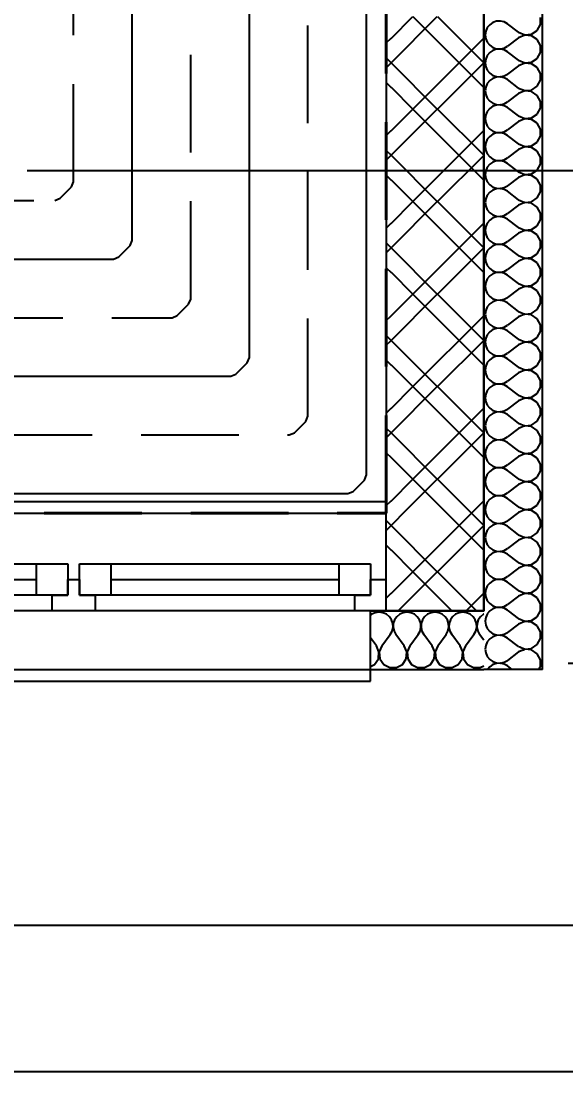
# Model space of a CAD drawing. Header units: millimetres. Extents: x 1046 to 74297, y -4150 to 54562.
# Drawn here: x 25855 to 27250, y 1145 to 3834 of the extents above; entities that cross this region are included whole.
import ezdxf

# ---------------------------------------------------------------- set-up
doc = ezdxf.new("R2010")
doc.units = ezdxf.units.MM
doc.linetypes.add('DASH', pattern=[75, 50, -25])
doc.layers.get('Defpoints').update_dxf_attribs({"color": 242})
for name, color, linetype in [('Konstrukce – Dělicí čáry vrstev', 252, 'Continuous'), ('Konštrukcie - vodorovné nosné', 252, 'Continuous'), ('Konštrukcie - zvislé nosné', 252, 'Continuous'), ('koty1', 7, 'Continuous'), ('OKRAJOV__DILAT_CIA_PDL', 2, 'Continuous'), ('Otvory – Okna', 252, 'Continuous'), ('PODLAHOVKA', 7, 'Continuous'), ('TABU_KY', 7, 'Continuous'), ('vyk-KOTY', 4, 'Continuous'), ('Výplně – Řezové', 252, 'Continuous')]:
    doc.layers.add(name, color=color, linetype=linetype)
doc.layers.add('NETLAC', color=6, linetype='Continuous', plot=False)
doc.styles.add('ARIAL', font='arial.ttf')
doc.styles.add('ISOCPEUR_4', font='isocpeur.ttf', dxfattribs={"height": 100})
doc.dimstyles.new('CS_Priebežná_-_2_0_mm__stavbárska_čiarka_čERVENA', dxfattribs={"dimscale": 304.8, "dimtxt": 99.598118, "dimasz": 0.328084, "dimexe": 0.328084, "dimexo": 0.0625, "dimgap": 0, "dimtad": 1, "dimdec": 0, "dimrnd": 5, "dimzin": 0, "dimdsep": 46, "dimtxsty": 'ISOCPEUR_4', "dimblk1": 'OBLIQUE', "dimblk2": 'OBLIQUE', "dimsah": 1, "dimcen": 0.09, "dimazin": 0, "dimtfac": 1, "dimtdec": 4, "dimtix": 1, "dimtmove": 0, "dimatfit": 3, "dimfxl": 0.328084, "dimfxlon": 1, "dimtvp": 1, "dimtolj": 1, "dimtzin": 0, "dimarcsym": 2})

# ---------------------------------------------------------------- blocks, each defined once
blk = doc.blocks.new('Deska_26_1', base_point=(43748, 187047))
at = {"layer": 'Konštrukcie - vodorovné nosné', "flags": 128}
blk.add_lwpolyline([(43748, 187047), (43748, 566047), (561248, 566047), (561248, 1028547), (831248, 1028547), (831248, 137047), (623748, 137047), (623748, 187047), (507824, 187047)], close=True, dxfattribs=at)
blk = doc.blocks.new('*X176')
at = {"layer": 'Výplně – Řezové'}
for p, q in [((831495, 136202), (831427, 135714)), ((831678, 136617), (831495, 136202)), ((831427, 135714), (831495, 135226)), ((831495, 135226), (831693, 134775)), ((831693, 134775), (832008, 134396)), ((832008, 133461), (831693, 133082)), ((832008, 134396), (832414, 134117)), ((832414, 133740), (832008, 133461)), ((832414, 134117), (832881, 133960)), ((832881, 133897), (832414, 133740)), ((832881, 133960), (833373, 133936)), ((833373, 133921), (832881, 133897)), ((833373, 133936), (833853, 134047)), ((833853, 133810), (833373, 133921)), ((833853, 134047), (834107, 134188)), ((834284, 133571), (833853, 133810)), ((835712, 132500), (834284, 133571)), ((831495, 132631), (831427, 132143)), ((831427, 132143), (831495, 131655)), ((831693, 133082), (831495, 132631)), ((835712, 131786), (834284, 130714)), ((835712, 132500), (835855, 132440)), ((836274, 132021), (835712, 131786)), ((831495, 131655), (831693, 131204)), ((831693, 131204), (832008, 130825)), ((832008, 130825), (832414, 130546)), ((832414, 130546), (832881, 130388)), ((833373, 130364), (833853, 130476)), ((833853, 130476), (834284, 130714)), ((832008, 129890), (831724, 129547)), ((832414, 130169), (832008, 129890)), ((832881, 130326), (832414, 130169)), ((832881, 130388), (833373, 130364)), ((833373, 130350), (832881, 130326)), ((833853, 130238), (833373, 130350)), ((834284, 130000), (833853, 130238)), ((834888, 129547), (834284, 130000)), ((838315, 129547), (838466, 129829))]:
    blk.add_line(p, q, dxfattribs=at)
blk = doc.blocks.new('*X177')
at = {"layer": 'Výplně – Řezové'}
for p, q in [((818748, 148596), (819375, 147969)), ((818748, 147342), (819375, 147969)), ((819375, 147969), (819851, 148444)), ((819375, 147969), (825294, 142050)), ((818748, 145433), (819375, 144806)), ((819375, 144844), (822169, 142050)), ((822169, 142050), (824207, 144088)), ((819375, 139256), (822169, 142050)), ((820291, 137047), (825294, 142050)), ((822169, 142050), (827172, 137047)), ((825331, 142050), (825788, 142507)), ((825331, 142050), (830334, 137047)), ((818748, 138667), (819375, 139294)), ((829003, 137047), (830126, 138169))]:
    blk.add_line(p, q, dxfattribs=at)
blk = doc.blocks.new('*X178')
at = {"layer": 'Výplně – Řezové'}
for p, q in [((831693, 136653), (831678, 136617)), ((832008, 137032), (831693, 136653)), ((832029, 137047), (832008, 137032)), ((835712, 136071), (834412, 137047)), ((835712, 136071), (836514, 135735)), ((836514, 135735), (837380, 135817)), ((837380, 135817), (838105, 136298)), ((838105, 136298), (838506, 137047)), ((835712, 135357), (834284, 134286)), ((836514, 135694), (835712, 135357)), ((837380, 135612), (836514, 135694)), ((838105, 135130), (837380, 135612)), ((838516, 134363), (838105, 135130)), ((834107, 134188), (834284, 134286)), ((838105, 132727), (838516, 133494)), ((838516, 133494), (838516, 134363)), ((835855, 132440), (836514, 132163)), ((836514, 132122), (836274, 132021)), ((836514, 132163), (837380, 132245)), ((837380, 132040), (836514, 132122)), ((837380, 132245), (838105, 132727)), ((838105, 131559), (837380, 132040)), ((838516, 130792), (838105, 131559)), ((838516, 129922), (838516, 130792)), ((838466, 129829), (838516, 129922))]:
    blk.add_line(p, q, dxfattribs=at)
blk = doc.blocks.new('*X179')
at = {"layer": 'Výplně – Řezové'}
for p, q in [((832881, 212469), (832414, 212311)), ((833373, 212493), (832881, 212469)), ((833853, 212381), (833373, 212493)), ((838516, 212065), (838516, 212935)), ((831495, 211202), (831427, 210714)), ((831693, 211653), (831495, 211202)), ((832008, 212032), (831693, 211653)), ((832414, 212311), (832008, 212032)), ((834284, 212143), (833853, 212381)), ((835712, 211071), (834284, 212143)), ((837380, 210817), (838105, 211298)), ((838105, 211298), (838516, 212065)), ((831427, 210714), (831495, 210226)), ((831495, 210226), (831693, 209775)), ((831693, 209775), (832008, 209396)), ((835712, 210357), (834284, 209286)), ((835712, 211071), (836514, 210735)), ((836514, 210694), (835712, 210357)), ((836514, 210735), (837380, 210817)), ((837380, 210612), (836514, 210694)), ((838105, 210130), (837380, 210612)), ((838516, 209363), (838105, 210130)), ((832008, 208461), (831693, 208082)), ((832008, 209396), (832414, 209117)), ((832414, 208740), (832008, 208461)), ((832414, 209117), (832881, 208960)), ((832881, 208897), (832414, 208740)), ((832881, 208960), (833373, 208936)), ((833373, 208921), (832881, 208897)), ((833373, 208936), (833853, 209047)), ((833853, 208810), (833373, 208921)), ((833853, 209047), (834284, 209286)), ((834284, 208571), (833853, 208810)), ((835712, 207500), (834284, 208571)), ((838105, 207727), (838516, 208494)), ((838516, 208494), (838516, 209363)), ((831495, 207631), (831427, 207143)), ((831427, 207143), (831495, 206655)), ((831693, 208082), (831495, 207631)), ((835712, 207500), (836514, 207163)), ((836514, 207122), (835712, 206786)), ((836514, 207163), (837380, 207245)), ((837380, 207040), (836514, 207122)), ((837380, 207245), (838105, 207727)), ((831495, 206655), (831693, 206204)), ((831693, 206204), (832008, 205825)), ((832008, 205825), (832414, 205546)), ((833853, 205476), (834284, 205714)), ((835712, 206786), (834284, 205714)), ((838105, 206559), (837380, 207040)), ((838516, 205792), (838105, 206559)), ((838516, 204922), (838516, 205792)), ((831693, 204510), (831495, 204059)), ((832008, 204890), (831693, 204510)), ((832414, 205169), (832008, 204890)), ((832414, 205546), (832881, 205388)), ((832881, 205326), (832414, 205169)), ((832881, 205388), (833373, 205364)), ((833373, 205350), (832881, 205326)), ((833373, 205364), (833853, 205476)), ((833853, 205238), (833373, 205350)), ((834284, 205000), (833853, 205238)), ((835712, 203929), (834284, 205000)), ((838105, 204156), (838516, 204922)), ((831495, 204059), (831427, 203571)), ((831427, 203571), (831495, 203083)), ((831495, 203083), (831693, 202633)), ((835712, 203214), (834284, 202143)), ((835712, 203929), (836514, 203592)), ((836514, 203551), (835712, 203214)), ((836514, 203592), (837380, 203674)), ((837380, 203469), (836514, 203551)), ((837380, 203674), (838105, 204156)), ((838105, 202987), (837380, 203469)), ((831693, 202633), (832008, 202253)), ((832008, 202253), (832414, 201974)), ((832414, 201974), (832881, 201817)), ((832881, 201755), (832414, 201597)), ((832881, 201817), (833373, 201793)), ((833373, 201778), (832881, 201755)), ((833373, 201793), (833853, 201904)), ((833853, 201667), (833373, 201778)), ((833853, 201904), (834284, 202143)), ((838516, 202221), (838105, 202987)), ((838516, 201351), (838516, 202221)), ((831495, 200488), (831427, 200000)), ((831693, 200939), (831495, 200488)), ((832008, 201318), (831693, 200939)), ((832414, 201597), (832008, 201318)), ((834284, 201429), (833853, 201667)), ((835712, 200357), (834284, 201429)), ((835712, 200357), (836514, 200020)), ((837380, 200103), (838105, 200584)), ((838105, 200584), (838516, 201351)), ((831427, 200000), (831495, 199512)), ((831495, 199512), (831693, 199061)), ((831693, 199061), (832008, 198682)), ((835712, 199643), (834284, 198571)), ((836514, 199980), (835712, 199643)), ((836514, 200020), (837380, 200103)), ((837380, 199897), (836514, 199980)), ((838105, 199416), (837380, 199897)), ((838516, 198649), (838105, 199416)), ((832008, 197747), (831693, 197367)), ((832008, 198682), (832414, 198403)), ((832414, 198026), (832008, 197747)), ((832414, 198403), (832881, 198245)), ((832881, 198183), (832414, 198026)), ((832881, 198245), (833373, 198222)), ((833373, 198207), (832881, 198183)), ((833373, 198222), (833853, 198333)), ((833853, 198096), (833373, 198207)), ((833853, 198333), (834284, 198571)), ((834284, 197857), (833853, 198096)), ((835712, 196786), (834284, 197857)), ((838105, 197013), (838516, 197779)), ((838516, 197779), (838516, 198649)), ((831495, 196917), (831427, 196429)), ((831427, 196429), (831495, 195941)), ((831693, 197367), (831495, 196917)), ((835712, 196786), (836514, 196449)), ((836514, 196408), (835712, 196071)), ((836514, 196449), (837380, 196531)), ((837380, 196326), (836514, 196408)), ((837380, 196531), (838105, 197013)), ((838105, 195844), (837380, 196326)), ((831495, 195941), (831693, 195490)), ((831693, 195490), (832008, 195110)), ((832008, 195110), (832414, 194831)), ((833853, 194762), (834284, 195000)), ((835712, 196071), (834284, 195000)), ((838516, 195078), (838105, 195844)), ((838516, 194208), (838516, 195078)), ((831693, 193796), (831495, 193345)), ((832008, 194175), (831693, 193796)), ((832414, 194454), (832008, 194175)), ((832414, 194831), (832881, 194674)), ((832881, 194612), (832414, 194454)), ((832881, 194674), (833373, 194650)), ((833373, 194636), (832881, 194612)), ((833373, 194650), (833853, 194762)), ((833853, 194524), (833373, 194636)), ((834284, 194286), (833853, 194524)), ((835712, 193214), (834284, 194286)), ((838105, 193441), (838516, 194208)), ((831495, 193345), (831427, 192857)), ((831427, 192857), (831495, 192369)), ((831495, 192369), (831693, 191918)), ((835712, 192500), (834284, 191429)), ((835712, 193214), (836514, 192878)), ((836514, 192837), (835712, 192500)), ((836514, 192878), (837380, 192960)), ((837380, 192755), (836514, 192837)), ((837380, 192960), (838105, 193441)), ((838105, 192273), (837380, 192755)), ((838516, 191506), (838105, 192273)), ((831693, 191918), (832008, 191539)), ((832008, 191539), (832414, 191260)), ((832414, 191260), (832881, 191103)), ((832881, 191040), (832414, 190883)), ((832881, 191103), (833373, 191079)), ((833373, 191064), (832881, 191040)), ((833373, 191079), (833853, 191190)), ((833853, 190953), (833373, 191064)), ((833853, 191190), (834284, 191429)), ((834284, 190714), (833853, 190953)), ((838516, 190637), (838516, 191506)), ((831495, 189774), (831427, 189286)), ((831693, 190225), (831495, 189774)), ((832008, 190604), (831693, 190225)), ((832414, 190883), (832008, 190604)), ((835712, 189643), (834284, 190714)), ((835712, 189643), (836514, 189306)), ((837380, 189388), (838105, 189870)), ((838105, 189870), (838516, 190637)), ((831427, 189286), (831495, 188798)), ((831495, 188798), (831693, 188347)), ((831693, 188347), (832008, 187968)), ((835712, 188929), (834284, 187857)), ((836514, 189265), (835712, 188929)), ((836514, 189306), (837380, 189388)), ((837380, 189183), (836514, 189265)), ((838105, 188702), (837380, 189183)), ((838516, 187935), (838105, 188702)), ((832008, 187032), (831693, 186653)), ((832008, 187968), (832414, 187689)), ((832414, 187311), (832008, 187032)), ((832414, 187689), (832881, 187531)), ((832881, 187469), (832414, 187311)), ((832881, 187531), (833373, 187507)), ((833373, 187493), (832881, 187469)), ((833373, 187507), (833853, 187619)), ((833853, 187381), (833373, 187493)), ((833853, 187619), (834284, 187857)), ((834284, 187143), (833853, 187381)), ((835712, 186071), (834284, 187143)), ((838105, 186298), (838516, 187065)), ((838516, 187065), (838516, 187935)), ((831495, 186202), (831427, 185714)), ((831427, 185714), (831495, 185226)), ((831693, 186653), (831495, 186202)), ((835712, 186071), (836514, 185735)), ((836514, 185694), (835712, 185357)), ((836514, 185735), (837380, 185817)), ((837380, 185612), (836514, 185694)), ((837380, 185817), (838105, 186298)), ((838105, 185130), (837380, 185612)), ((831495, 185226), (831693, 184775)), ((831693, 184775), (832008, 184396)), ((832008, 184396), (832414, 184117)), ((833853, 184047), (834284, 184286)), ((835712, 185357), (834284, 184286)), ((838516, 184363), (838105, 185130)), ((838516, 183494), (838516, 184363)), ((831693, 183082), (831495, 182631)), ((832008, 183461), (831693, 183082)), ((832414, 183740), (832008, 183461)), ((832414, 184117), (832881, 183960)), ((832881, 183897), (832414, 183740)), ((832881, 183960), (833373, 183936)), ((833373, 183921), (832881, 183897)), ((833373, 183936), (833853, 184047)), ((833853, 183810), (833373, 183921)), ((834284, 183571), (833853, 183810)), ((835712, 182500), (834284, 183571)), ((838105, 182727), (838516, 183494)), ((831495, 182631), (831427, 182143)), ((831427, 182143), (831495, 181655)), ((831495, 181655), (831693, 181204)), ((835712, 181786), (834284, 180714)), ((835712, 182500), (836514, 182163)), ((836514, 182122), (835712, 181786)), ((836514, 182163), (837380, 182245)), ((837380, 182040), (836514, 182122)), ((837380, 182245), (838105, 182727)), ((838105, 181559), (837380, 182040)), ((838516, 180792), (838105, 181559)), ((831693, 181204), (832008, 180825)), ((832008, 180825), (832414, 180546)), ((832414, 180169), (832008, 179890)), ((832414, 180546), (832881, 180388)), ((832881, 180326), (832414, 180169)), ((832881, 180388), (833373, 180364)), ((833373, 180350), (832881, 180326)), ((833373, 180364), (833853, 180476)), ((833853, 180238), (833373, 180350)), ((833853, 180476), (834284, 180714)), ((834284, 180000), (833853, 180238)), ((838516, 179922), (838516, 180792)), ((831495, 179059), (831427, 178571)), ((831693, 179510), (831495, 179059)), ((832008, 179890), (831693, 179510)), ((835712, 178929), (834284, 180000)), ((835712, 178929), (836514, 178592)), ((837380, 178674), (838105, 179156)), ((838105, 179156), (838516, 179922)), ((831427, 178571), (831495, 178083)), ((831495, 178083), (831693, 177633)), ((831693, 177633), (832008, 177253)), ((835712, 178214), (834284, 177143)), ((836514, 178551), (835712, 178214)), ((836514, 178592), (837380, 178674)), ((837380, 178469), (836514, 178551)), ((838105, 177987), (837380, 178469)), ((838516, 177221), (838105, 177987)), ((832008, 176318), (831693, 175939)), ((832008, 177253), (832414, 176974)), ((832414, 176597), (832008, 176318)), ((832414, 176974), (832881, 176817)), ((832881, 176755), (832414, 176597)), ((832881, 176817), (833373, 176793)), ((833373, 176778), (832881, 176755)), ((833373, 176793), (833853, 176904)), ((833853, 176667), (833373, 176778)), ((833853, 176904), (834284, 177143)), ((834284, 176429), (833853, 176667)), ((835712, 175357), (834284, 176429)), ((838105, 175584), (838516, 176351)), ((838516, 176351), (838516, 177221)), ((831495, 175488), (831427, 175000)), ((831427, 175000), (831495, 174512)), ((831693, 175939), (831495, 175488)), ((835712, 175357), (836514, 175020)), ((836514, 174980), (835712, 174643)), ((836514, 175020), (837380, 175103)), ((837380, 174897), (836514, 174980)), ((837380, 175103), (838105, 175584)), ((838105, 174416), (837380, 174897)), ((831495, 174512), (831693, 174061)), ((831693, 174061), (832008, 173682)), ((832008, 173682), (832414, 173403)), ((833853, 173333), (834284, 173571)), ((835712, 174643), (834284, 173571)), ((838516, 173649), (838105, 174416)), ((838516, 172779), (838516, 173649)), ((831693, 172367), (831495, 171917)), ((832008, 172747), (831693, 172367)), ((832414, 173026), (832008, 172747)), ((832414, 173403), (832881, 173245)), ((832881, 173183), (832414, 173026)), ((832881, 173245), (833373, 173222)), ((833373, 173207), (832881, 173183)), ((833373, 173222), (833853, 173333)), ((833853, 173096), (833373, 173207)), ((834284, 172857), (833853, 173096)), ((835712, 171786), (834284, 172857)), ((838105, 172013), (838516, 172779)), ((831495, 171917), (831427, 171429)), ((831427, 171429), (831495, 170941)), ((831495, 170941), (831693, 170490)), ((835712, 171071), (834284, 170000)), ((835712, 171786), (836514, 171449)), ((836514, 171408), (835712, 171071)), ((836514, 171449), (837380, 171531)), ((837380, 171326), (836514, 171408)), ((837380, 171531), (838105, 172013)), ((838105, 170844), (837380, 171326)), ((838516, 170078), (838105, 170844)), ((831693, 170490), (832008, 170110)), ((832008, 170110), (832414, 169831)), ((832414, 169454), (832008, 169175)), ((832414, 169831), (832881, 169674)), ((832881, 169612), (832414, 169454)), ((832881, 169674), (833373, 169650)), ((833373, 169636), (832881, 169612)), ((833373, 169650), (833853, 169762)), ((833853, 169524), (833373, 169636)), ((833853, 169762), (834284, 170000)), ((834284, 169286), (833853, 169524)), ((838516, 169208), (838516, 170078)), ((831495, 168345), (831427, 167857)), ((831693, 168796), (831495, 168345)), ((832008, 169175), (831693, 168796)), ((835712, 168214), (834284, 169286)), ((835712, 168214), (836514, 167878)), ((837380, 167960), (838105, 168441)), ((838105, 168441), (838516, 169208)), ((831427, 167857), (831495, 167369)), ((831495, 167369), (831693, 166918)), ((831693, 166918), (832008, 166539)), ((835712, 167500), (834284, 166429)), ((836514, 167837), (835712, 167500)), ((836514, 167878), (837380, 167960)), ((837380, 167755), (836514, 167837)), ((838105, 167273), (837380, 167755)), ((838516, 166506), (838105, 167273)), ((832008, 165604), (831693, 165225)), ((832008, 166539), (832414, 166260)), ((832414, 165883), (832008, 165604)), ((832414, 166260), (832881, 166103)), ((832881, 166040), (832414, 165883)), ((832881, 166103), (833373, 166079)), ((833373, 166064), (832881, 166040)), ((833373, 166079), (833853, 166190)), ((833853, 165953), (833373, 166064)), ((833853, 166190), (834284, 166429)), ((834284, 165714), (833853, 165953)), ((835712, 164643), (834284, 165714)), ((838105, 164870), (838516, 165637)), ((838516, 165637), (838516, 166506)), ((831495, 164774), (831427, 164286)), ((831427, 164286), (831495, 163798)), ((831693, 165225), (831495, 164774)), ((835712, 164643), (836514, 164306)), ((836514, 164265), (835712, 163929)), ((836514, 164306), (837380, 164388)), ((837380, 164183), (836514, 164265)), ((837380, 164388), (838105, 164870)), ((838105, 163702), (837380, 164183)), ((831495, 163798), (831693, 163347)), ((831693, 163347), (832008, 162968)), ((832008, 162968), (832414, 162689)), ((832414, 162689), (832881, 162531)), ((833853, 162619), (834284, 162857)), ((835712, 163929), (834284, 162857)), ((838516, 162935), (838105, 163702)), ((838516, 162065), (838516, 162935)), ((831693, 161653), (831495, 161202)), ((832008, 162032), (831693, 161653)), ((832414, 162311), (832008, 162032)), ((832881, 162469), (832414, 162311)), ((832881, 162531), (833373, 162507)), ((833373, 162493), (832881, 162469)), ((833373, 162507), (833853, 162619)), ((833853, 162381), (833373, 162493)), ((834284, 162143), (833853, 162381)), ((835712, 161071), (834284, 162143)), ((838105, 161298), (838516, 162065)), ((831495, 161202), (831427, 160714)), ((831427, 160714), (831495, 160226)), ((831495, 160226), (831693, 159775)), ((835712, 160357), (834284, 159286)), ((835712, 161071), (836514, 160735)), ((836514, 160694), (835712, 160357)), ((836514, 160735), (837380, 160817)), ((837380, 160612), (836514, 160694)), ((837380, 160817), (838105, 161298)), ((838105, 160130), (837380, 160612)), ((838516, 159363), (838105, 160130)), ((831693, 159775), (832008, 159396)), ((832008, 159396), (832414, 159117)), ((832414, 158740), (832008, 158461)), ((832414, 159117), (832881, 158960)), ((832881, 158897), (832414, 158740)), ((832881, 158960), (833373, 158936)), ((833373, 158921), (832881, 158897)), ((833373, 158936), (833853, 159047)), ((833853, 158810), (833373, 158921)), ((833853, 159047), (834284, 159286)), ((834284, 158571), (833853, 158810)), ((838516, 158494), (838516, 159363)), ((831495, 157631), (831427, 157143)), ((831693, 158082), (831495, 157631)), ((832008, 158461), (831693, 158082)), ((835712, 157500), (834284, 158571)), ((835712, 157500), (836514, 157163)), ((837380, 157245), (838105, 157727)), ((838105, 157727), (838516, 158494)), ((831427, 157143), (831495, 156655)), ((831495, 156655), (831693, 156204)), ((831693, 156204), (832008, 155825)), ((835712, 156786), (834284, 155714)), ((836514, 157122), (835712, 156786)), ((836514, 157163), (837380, 157245)), ((837380, 157040), (836514, 157122)), ((838105, 156559), (837380, 157040)), ((838516, 155792), (838105, 156559)), ((832008, 154890), (831693, 154510)), ((832008, 155825), (832414, 155546)), ((832414, 155169), (832008, 154890)), ((832414, 155546), (832881, 155388)), ((832881, 155326), (832414, 155169)), ((832881, 155388), (833373, 155364)), ((833373, 155350), (832881, 155326)), ((833373, 155364), (833853, 155476)), ((833853, 155238), (833373, 155350)), ((833853, 155476), (834284, 155714)), ((834284, 155000), (833853, 155238)), ((835712, 153929), (834284, 155000)), ((838105, 154156), (838516, 154922)), ((838516, 154922), (838516, 155792)), ((831495, 154059), (831427, 153571)), ((831427, 153571), (831495, 153083)), ((831693, 154510), (831495, 154059)), ((835712, 153929), (836514, 153592)), ((836514, 153551), (835712, 153214)), ((836514, 153592), (837380, 153674)), ((837380, 153469), (836514, 153551)), ((837380, 153674), (838105, 154156)), ((838105, 152987), (837380, 153469)), ((831495, 153083), (831693, 152633)), ((831693, 152633), (832008, 152253)), ((832008, 152253), (832414, 151974)), ((832414, 151974), (832881, 151817)), ((833853, 151904), (834284, 152143)), ((835712, 153214), (834284, 152143)), ((838516, 152221), (838105, 152987)), ((838516, 151351), (838516, 152221)), ((831693, 150939), (831495, 150488)), ((832008, 151318), (831693, 150939)), ((832414, 151597), (832008, 151318)), ((832881, 151755), (832414, 151597)), ((832881, 151817), (833373, 151793)), ((833373, 151778), (832881, 151755)), ((833373, 151793), (833853, 151904)), ((833853, 151667), (833373, 151778)), ((834284, 151429), (833853, 151667)), ((835712, 150357), (834284, 151429)), ((837380, 150103), (838105, 150584)), ((838105, 150584), (838516, 151351)), ((831495, 150488), (831427, 150000)), ((831427, 150000), (831495, 149512)), ((831495, 149512), (831693, 149061)), ((835712, 149643), (834284, 148571)), ((835712, 150357), (836514, 150020)), ((836514, 149980), (835712, 149643)), ((836514, 150020), (837380, 150103)), ((837380, 149897), (836514, 149980)), ((838105, 149416), (837380, 149897)), ((838516, 148649), (838105, 149416)), ((831693, 149061), (832008, 148682)), ((832008, 148682), (832414, 148403)), ((832414, 148026), (832008, 147747)), ((832414, 148403), (832881, 148245)), ((832881, 148183), (832414, 148026)), ((832881, 148245), (833373, 148222)), ((833373, 148207), (832881, 148183)), ((833373, 148222), (833853, 148333)), ((833853, 148096), (833373, 148207)), ((833853, 148333), (834284, 148571)), ((834284, 147857), (833853, 148096)), ((838516, 147779), (838516, 148649)), ((831495, 146917), (831427, 146429)), ((831693, 147367), (831495, 146917)), ((832008, 147747), (831693, 147367)), ((835712, 146786), (834284, 147857)), ((835712, 146786), (836514, 146449)), ((837380, 146531), (838105, 147013)), ((838105, 147013), (838516, 147779)), ((831427, 146429), (831495, 145941)), ((831495, 145941), (831693, 145490)), ((831693, 145490), (832008, 145110)), ((835712, 146071), (834284, 145000)), ((836514, 146408), (835712, 146071)), ((836514, 146449), (837380, 146531)), ((837380, 146326), (836514, 146408)), ((838105, 145844), (837380, 146326)), ((838516, 145078), (838105, 145844)), ((832008, 144175), (831693, 143796)), ((832008, 145110), (832414, 144831)), ((832414, 144454), (832008, 144175)), ((832414, 144831), (832881, 144674)), ((832881, 144612), (832414, 144454)), ((832881, 144674), (833373, 144650)), ((833373, 144636), (832881, 144612)), ((833373, 144650), (833853, 144762)), ((833853, 144524), (833373, 144636)), ((833853, 144762), (834284, 145000)), ((834284, 144286), (833853, 144524)), ((835712, 143214), (834284, 144286)), ((838105, 143441), (838516, 144208)), ((838516, 144208), (838516, 145078)), ((831495, 143345), (831427, 142857)), ((831427, 142857), (831495, 142369)), ((831693, 143796), (831495, 143345)), ((835712, 143214), (836514, 142878)), ((836514, 142837), (835712, 142500)), ((836514, 142878), (837380, 142960)), ((837380, 142755), (836514, 142837)), ((837380, 142960), (838105, 143441)), ((838105, 142273), (837380, 142755)), ((831495, 142369), (831693, 141918)), ((831693, 141918), (832008, 141539)), ((832008, 141539), (832414, 141260)), ((832414, 141260), (832881, 141103)), ((833373, 141079), (833853, 141190)), ((833853, 141190), (834284, 141429)), ((835712, 142500), (834284, 141429)), ((838516, 141506), (838105, 142273)), ((838516, 140637), (838516, 141506)), ((831693, 140225), (831495, 139774)), ((832008, 140604), (831693, 140225)), ((832414, 140883), (832008, 140604)), ((832881, 141040), (832414, 140883)), ((832881, 141103), (833373, 141079)), ((833373, 141064), (832881, 141040)), ((833853, 140953), (833373, 141064)), ((834284, 140714), (833853, 140953)), ((835712, 139643), (834284, 140714)), ((837380, 139388), (838105, 139870)), ((838105, 139870), (838516, 140637)), ((831495, 139774), (831427, 139286)), ((831427, 139286), (831495, 138798)), ((831495, 138798), (831693, 138347)), ((835712, 138929), (834284, 137857)), ((835712, 139643), (836514, 139306)), ((836514, 139265), (835712, 138929)), ((836514, 139306), (837380, 139388)), ((837380, 139183), (836514, 139265)), ((838105, 138702), (837380, 139183)), ((838516, 137935), (838105, 138702)), ((831693, 138347), (832008, 137968)), ((832008, 137968), (832414, 137689)), ((832414, 137311), (832029, 137047)), ((832414, 137689), (832881, 137531)), ((832881, 137469), (832414, 137311)), ((832881, 137531), (833373, 137507)), ((833373, 137493), (832881, 137469)), ((833373, 137507), (833853, 137619)), ((833853, 137381), (833373, 137493)), ((833853, 137619), (834284, 137857)), ((834284, 137143), (833853, 137381)), ((834412, 137047), (834284, 137143)), ((838516, 137065), (838516, 137935)), ((838506, 137047), (838516, 137065))]:
    blk.add_line(p, q, dxfattribs=at)
blk = doc.blocks.new('*X180')
at = {"layer": 'Výplně – Řezové'}
for p, q in [((819851, 148444), (820953, 149547)), ((824207, 144088), (829666, 149547)), ((826509, 149547), (831248, 144808)), ((829672, 149547), (831248, 147971)), ((825788, 142507), (831248, 147967)), ((830126, 138169), (831248, 139292))]:
    blk.add_line(p, q, dxfattribs=at)
blk = doc.blocks.new('*X181')
at = {"layer": 'Výplně – Řezové'}
for p, q in [((819375, 210281), (822169, 213075)), ((819375, 207156), (825294, 213075)), ((822169, 213075), (831248, 203996)), ((825331, 213075), (831248, 207158)), ((818748, 209692), (819375, 210319)), ((822169, 201237), (831248, 210317)), ((818748, 207783), (819375, 207156)), ((818748, 206529), (819375, 207156)), ((819375, 207156), (825294, 201237)), ((825331, 201237), (831248, 207154)), ((818748, 204621), (819375, 203994)), ((819375, 204031), (822169, 201237)), ((819375, 198444), (822169, 201237)), ((819375, 195319), (825294, 201237)), ((822169, 201237), (831248, 192158)), ((825331, 201237), (831248, 195321)), ((818748, 197854), (819375, 198481)), ((822169, 189400), (831248, 198479)), ((818748, 195946), (819375, 195319)), ((818748, 194692), (819375, 195319)), ((819375, 195319), (825294, 189400)), ((825331, 189400), (831248, 195317)), ((818748, 192783), (819375, 192156)), ((819375, 192194), (822169, 189400)), ((819375, 186606), (822169, 189400)), ((819375, 183481), (825294, 189400)), ((822169, 189400), (831248, 180321)), ((825331, 189400), (831248, 183483)), ((818748, 186017), (819375, 186644)), ((822169, 177562), (831248, 186642)), ((818748, 184108), (819375, 183481)), ((818748, 182854), (819375, 183481)), ((819375, 183481), (825294, 177562)), ((825331, 177562), (831248, 183479)), ((818748, 180946), (819375, 180319)), ((819375, 180356), (822169, 177562)), ((819375, 174769), (822169, 177562)), ((819375, 171644), (825294, 177562)), ((822169, 177562), (831248, 168483)), ((825331, 177562), (831248, 171646)), ((818748, 174179), (819375, 174806)), ((822169, 165725), (831248, 174804)), ((818748, 172271), (819375, 171644)), ((818748, 171017), (819375, 171644)), ((819375, 171644), (825294, 165725)), ((825331, 165725), (831248, 171642)), ((818748, 169108), (819375, 168481)), ((819375, 168519), (822169, 165725)), ((819375, 162931), (822169, 165725)), ((819375, 159806), (825294, 165725)), ((822169, 165725), (831248, 156646)), ((825331, 165725), (831248, 159808)), ((818748, 162342), (819375, 162969)), ((822169, 153887), (831248, 162967)), ((818748, 160433), (819375, 159806)), ((818748, 159179), (819375, 159806)), ((819375, 159806), (825294, 153887)), ((825331, 153887), (831248, 159804)), ((818748, 157271), (819375, 156644)), ((819375, 156681), (822169, 153887)), ((819375, 151094), (822169, 153887)), ((820953, 149547), (825294, 153887)), ((822169, 153887), (826509, 149547)), ((825331, 153887), (829672, 149547)), ((818748, 150504), (819375, 151131)), ((829666, 149547), (831248, 151129))]:
    blk.add_line(p, q, dxfattribs=at)
blk = doc.blocks.new('Zeď_5_1', base_point=(818748, 149547))
at = {"layer": 'Konstrukce – Dělicí čáry vrstev'}
for p, q in [((831248, 149547), (831248, 443547)), ((831248, 137047), (831248, 149547)), ((818748, 137047), (831248, 137047))]:
    blk.add_line(p, q, dxfattribs=at)
at = {"layer": 'Konštrukcie - zvislé nosné', "flags": 128}
for points in [[(818748, 443547), (818748, 149547)], [(838748, 129547), (838748, 443547)], [(838748, 129547), (831248, 129547)]]:
    blk.add_lwpolyline(points, dxfattribs=at)
at = {"layer": 'Konštrukcie - zvislé nosné'}
for name in ['*X181', '*X179', '*X180', '*X177', '*X176', '*X178']:
    blk.add_blockref(name, (0, 0), dxfattribs=at)
blk = doc.blocks.new('*X292')
at = {"layer": 'Výplně – Řezové'}
for p, q in [((816918, 136602), (816748, 136461)), ((817369, 136800), (816918, 136602)), ((817857, 136868), (817369, 136800)), ((818345, 136800), (817857, 136868)), ((818796, 136602), (818345, 136800)), ((819175, 136287), (818796, 136602)), ((819454, 135881), (819175, 136287)), ((819612, 135414), (819454, 135881)), ((819831, 135881), (819674, 135414)), ((820110, 136287), (819831, 135881)), ((820490, 136602), (820110, 136287)), ((820941, 136800), (820490, 136602)), ((821429, 136868), (820941, 136800)), ((821917, 136800), (821429, 136868)), ((822367, 136602), (821917, 136800)), ((822747, 136287), (822367, 136602)), ((823026, 135881), (822747, 136287)), ((823183, 135414), (823026, 135881)), ((823403, 135881), (823245, 135414)), ((823682, 136287), (823403, 135881)), ((824061, 136602), (823682, 136287)), ((824512, 136800), (824061, 136602)), ((825000, 136868), (824512, 136800)), ((825488, 136800), (825000, 136868)), ((825939, 136602), (825488, 136800)), ((826318, 136287), (825939, 136602)), ((826597, 135881), (826318, 136287)), ((826755, 135414), (826597, 135881)), ((826974, 135881), (826817, 135414)), ((827253, 136287), (826974, 135881)), ((827633, 136602), (827253, 136287)), ((828083, 136800), (827633, 136602)), ((828571, 136868), (828083, 136800)), ((829059, 136800), (828571, 136868)), ((829510, 136602), (829059, 136800)), ((829890, 136287), (829510, 136602)), ((830169, 135881), (829890, 136287)), ((830326, 135414), (830169, 135881)), ((830546, 135881), (830388, 135414)), ((830825, 136287), (830546, 135881)), ((831204, 136602), (830825, 136287)), ((831248, 136621), (831204, 136602)), ((819524, 134442), (819636, 134922)), ((819636, 134922), (819612, 135414)), ((819674, 135414), (819650, 134922)), ((819650, 134922), (819762, 134442)), ((823096, 134442), (823207, 134922)), ((823207, 134922), (823183, 135414)), ((823245, 135414), (823222, 134922)), ((823222, 134922), (823333, 134442)), ((826667, 134442), (826778, 134922)), ((826778, 134922), (826755, 135414)), ((826817, 135414), (826793, 134922)), ((826793, 134922), (826904, 134442)), ((830238, 134442), (830350, 134922)), ((830350, 134922), (830326, 135414)), ((830388, 135414), (830364, 134922)), ((830364, 134922), (830476, 134442)), ((817500, 132583), (816748, 133585)), ((818214, 132583), (819286, 134011)), ((819286, 134011), (819524, 134442)), ((819762, 134442), (820000, 134011)), ((821071, 132583), (820000, 134011)), ((821786, 132583), (822857, 134011)), ((822857, 134011), (823096, 134442)), ((823333, 134442), (823571, 134011)), ((824643, 132583), (823571, 134011)), ((825357, 132583), (826429, 134011)), ((826429, 134011), (826667, 134442)), ((826904, 134442), (827143, 134011)), ((828214, 132583), (827143, 134011)), ((828929, 132583), (830000, 134011)), ((830000, 134011), (830238, 134442)), ((830476, 134442), (830714, 134011)), ((831248, 133299), (830714, 134011)), ((817837, 131781), (817500, 132583)), ((817755, 130915), (817837, 131781)), ((818214, 132583), (817878, 131781)), ((817878, 131781), (817960, 130915)), ((821408, 131781), (821071, 132583)), ((821326, 130915), (821408, 131781)), ((821786, 132583), (821449, 131781)), ((821449, 131781), (821531, 130915)), ((824980, 131781), (824643, 132583)), ((824897, 130915), (824980, 131781)), ((825357, 132583), (825020, 131781)), ((825020, 131781), (825103, 130915)), ((828551, 131781), (828214, 132583)), ((828469, 130915), (828551, 131781)), ((828929, 132583), (828592, 131781)), ((828592, 131781), (828674, 130915)), ((817273, 130190), (817755, 130915)), ((817960, 130915), (818441, 130190)), ((820844, 130190), (821326, 130915)), ((821531, 130915), (822013, 130190)), ((824416, 130190), (824897, 130915)), ((825103, 130915), (825584, 130190)), ((827987, 130190), (828469, 130915)), ((828674, 130915), (829156, 130190)), ((816748, 129909), (817273, 130190)), ((818441, 130190), (819208, 129779)), ((819208, 129779), (820078, 129779)), ((820078, 129779), (820844, 130190)), ((822013, 130190), (822779, 129779)), ((822779, 129779), (823649, 129779)), ((823649, 129779), (824416, 130190)), ((825584, 130190), (826351, 129779)), ((826351, 129779), (827221, 129779)), ((827221, 129779), (827987, 130190)), ((829156, 130190), (829922, 129779)), ((829922, 129779), (830792, 129779)), ((830792, 129779), (831248, 130024))]:
    blk.add_line(p, q, dxfattribs=at)
blk = doc.blocks.new('Dvoukřídlé okno 1 27')
at = {"layer": 'Otvory – Okna'}
for p, q in [((-75000, 8500), (-75000, 10000)), ((-75000, 10000), (75000, 10000)), ((75000, 10000), (75000, 8500)), ((-75000, 8500), (75000, 8500)), ((-75000, 0), (-75000, 8500)), ((75000, 0), (75000, 8500)), ((-73000, 2000), (-69000, 2000)), ((-73000, -2000), (-73000, 2000)), ((-69000, 2000), (30250, 2000)), ((-69000, 2000), (-69000, -2000)), ((-69000, 2000), (30250, 2000)), ((30250, -2000), (30250, 2000)), ((30250, 2000), (34250, 2000)), ((34250, 2000), (34250, -2000)), ((35750, 2000), (39750, 2000)), ((35750, -2000), (35750, 2000)), ((39750, 2000), (69000, 2000)), ((39750, 2000), (39750, -2000)), ((39750, 2000), (69000, 2000)), ((69000, -2000), (69000, 2000)), ((69000, 2000), (73000, 2000)), ((73000, 2000), (73000, -2000)), ((-75000, 0), (-73000, 0)), ((-75000, -4000), (-75000, 0)), ((-75000, -4000), (-75000, 0)), ((-73000, 0), (-73000, -2000)), ((-69000, 0), (30250, 0)), ((34250, -2000), (34250, 0)), ((34250, 0), (35000, 0)), ((35000, 0), (35750, 0)), ((35750, 0), (35750, -2000)), ((39750, 0), (69000, 0)), ((73000, -2000), (73000, 0)), ((73000, 0), (75000, 0)), ((75000, -4000), (75000, 0)), ((75000, -4000), (75000, 0)), ((-73000, -2000), (-71000, -2000)), ((-69000, -2000), (-73000, -2000)), ((-71000, -2000), (-71000, -4000)), ((30250, -2000), (-69000, -2000)), ((34250, -2000), (30250, -2000)), ((32250, -4000), (32250, -2000)), ((32250, -2000), (34250, -2000)), ((35750, -2000), (37750, -2000)), ((39750, -2000), (35750, -2000)), ((37750, -2000), (37750, -4000)), ((69000, -2000), (39750, -2000)), ((73000, -2000), (69000, -2000)), ((71000, -4000), (71000, -2000)), ((71000, -2000), (73000, -2000)), ((-71000, -4000), (-75000, -4000)), ((-73000, -4000), (-75000, -4000)), ((-73000, -4000), (-75000, -4000)), ((-73000, -11500), (-73000, -4000)), ((32250, -4000), (-71000, -4000)), ((35000, -4000), (32250, -4000)), ((37750, -4000), (35000, -4000)), ((71000, -4000), (37750, -4000)), ((75000, -4000), (71000, -4000)), ((73000, -4000), (75000, -4000)), ((73000, -4000), (75000, -4000)), ((73000, -11500), (73000, -4000)), ((-73000, -11500), (-73000, -13000)), ((-73000, -11500), (73000, -11500)), ((-73000, -11500), (73000, -11500)), ((73000, -13000), (73000, -11500)), ((-73000, -13000), (73000, -13000))]:
    blk.add_line(p, q, dxfattribs=at)
blk = doc.blocks.new('A$Ca9295a0e')
at = {"layer": 'Konstrukce – Dělicí čáry vrstev'}
blk.add_line((16325, 1013.5), (16575, 1013.5), dxfattribs=at)
at = {"layer": 'Konštrukcie - zvislé nosné'}
for p, q in [((16325, 1093.5), (16325, 1263.5)), ((16325, 1013.5), (16325, 1093.5)), ((16285, 863.5), (16285, 1013.5)), ((16285, 1013.5), (16325, 1013.5))]:
    blk.add_line(p, q, dxfattribs=at)
at = {"layer": 'Konštrukcie - zvislé nosné', "flags": 128}
blk.add_lwpolyline([(16285, 863.5), (16575, 863.5)], dxfattribs=at)
at = {"layer": 'Konštrukcie - vodorovné nosné', "xscale": 0.02, "yscale": 0.02, "zscale": 0.02}
blk.add_blockref('Deska_26_1', (825, 2013.5), dxfattribs=at)
at = {"layer": 'Konštrukcie - zvislé nosné', "xscale": 0.02, "yscale": 0.02, "zscale": 0.02}
for name, p in [('Zeď_5_1', (16325, 1263.5)), ('*X292', (-50, -1727.4))]:
    blk.add_blockref(name, p, dxfattribs=at)
at = {"layer": 'Otvory – Okna', "xscale": 0.02, "yscale": 0.02, "zscale": 999.9999999999999}
blk.add_blockref('Dvoukřídlé okno 1 27', (14825, 1093.5), dxfattribs=at)
blk = doc.blocks.new('A$Cacebdfa7')
blk.add_blockref('A$Ca9295a0e', (2747.1, 1041.4))
at = {"layer": 'OKRAJOV__DILAT_CIA_PDL', "color": 116, "linetype": 'DASH', "lineweight": 40, "ltscale": 5, "true_color": 0x136734}
blk.add_lwpolyline([(18287.1, 7934.9), (18287.1, 8184.9), (19072.1, 8184.9), (19072.1, 10384.9), (17397.1, 10384.9), (17397.1, 8184.9), (17487.1, 8184.9), (17487.1, 7934.9), (15572.1, 7934.9), (15572.1, 2304.9), (19072.1, 2304.9), (19072.1, 7934.9), (18287.1, 7934.9)], dxfattribs=at)
at = {"layer": 'PODLAHOVKA', "color": 12, "ltscale": 5}
for points in [[(15622.1, 5069.9), (15622.1, 2402.7), (15627.6, 2389.4), (15656.5, 2360.5), (15669.9, 2354.9), (18974.2, 2354.9), (18987.6, 2360.5), (19016.5, 2389.4), (19022.1, 2402.7), (19022.1, 5022.1)], [(15922.1, 5022.1), (15922.1, 2702.7), (15927.6, 2689.4), (15956.5, 2660.5), (15969.9, 2654.9), (18674.2, 2654.9), (18687.6, 2660.5), (18716.5, 2689.4), (18722.1, 2702.7), (18722.1, 4722.1)], [(16222.1, 4722.1), (16222.1, 3002.7), (16227.6, 2989.4), (16256.5, 2960.5), (16269.9, 2954.9), (18374.2, 2954.9), (18387.6, 2960.5), (18416.5, 2989.4), (18422.1, 3002.7), (18422.1, 4422.1)]]:
    blk.add_lwpolyline(points, dxfattribs=at)
at = {"layer": 'PODLAHOVKA', "color": 172, "linetype": 'DASH', "ltscale": 5}
for points in [[(15772.1, 4919.9), (15772.1, 2552.7), (15777.6, 2539.4), (15806.5, 2510.5), (15819.9, 2504.9), (18824.2, 2504.9), (18837.6, 2510.5), (18866.5, 2539.4), (18872.1, 2552.7), (18872.1, 4872.1)], [(16072.1, 4872.1), (16072.1, 2852.7), (16077.6, 2839.4), (16106.5, 2810.5), (16119.9, 2804.9), (18524.2, 2804.9), (18537.6, 2810.5), (18566.5, 2839.4), (18572.1, 2852.7), (18572.1, 4572.1)], [(16372.1, 4572.1), (16372.1, 3152.7), (16377.6, 3139.4), (16406.5, 3110.5), (16419.9, 3104.9), (18224.2, 3104.9), (18237.6, 3110.5), (18266.5, 3139.4), (18272.1, 3152.7), (18272.1, 4272.1)]]:
    blk.add_lwpolyline(points, dxfattribs=at)
at = {"layer": 'TABU_KY', "color": 5}
blk.add_line((19743.7, 3181), (18152.8, 3181), dxfattribs=at)
blk = doc.blocks.new('_Oblique')
at = {"layer": 'koty1', "color": 0, "lineweight": -2}
blk.add_line((-0.5, -0.5), (0.5, 0.5), dxfattribs=at)
blk = doc.blocks.new('*D318')
at = {"layer": 'Defpoints', "color": 0, "transparency": 16777216}
for p in [(27356, 9433.1), (27410.3, 9433.1), (27189.6, 2191.1)]:
    blk.add_point(p, dxfattribs=at)
at = {"layer": 'vyk-KOTY', "color": 0, "lineweight": -2, "transparency": 16777216}
for p, q in [((27391.2, 9433.1), (27256, 9433.1)), ((27356, 2191.1), (27356, 9433.1)), ((27256, 2191.1), (27456, 2191.1))]:
    blk.add_line(p, q, dxfattribs=at)
at = {"layer": 'vyk-KOTY', "color": 0, "lineweight": -2, "transparency": 16777216, "xscale": 100, "yscale": 100, "zscale": 100}
for p, rotation in [((27356, 9433.1), 90), ((27356, 2191.1), 270)]:
    blk.add_blockref('_Oblique', p, dxfattribs=dict(at, rotation=rotation))
at = {"layer": 'vyk-KOTY', "color": 0, "transparency": 16777216, "insert": (27278.8, 6310), "char_height": 91.44, "attachment_point": 5, "rotation": 90, "style": 'ARIAL'}
blk.add_mtext('\\A1;7260', dxfattribs=at)

msp = doc.modelspace()

# ---------------------------------------------------------------- linework, layer by layer
msp.add_lwpolyline([(1296.1, 21770), (42546.1, 21770), (42546.1, 1520), (1296.1, 1520)], close=True)
at = {"layer": 'NETLAC'}
msp.add_lwpolyline([(1046.1, 22145), (42796.1, 22145), (42796.1, 1145), (1046.1, 1145)], close=True, dxfattribs=at)

# ---------------------------------------------------------------- next in the draw order: block references
msp.add_blockref('A$Cacebdfa7', (7717.6, 270))

# ---------------------------------------------------------------- next in the draw order: dimensions: what is measured, and where the dimension line sits
at = {"layer": 'vyk-KOTY', "color": 0}
dim = msp.add_linear_dim(base=(27356, 9433.1), p1=(27189.6, 2191.1), p2=(27410.3, 9433.1), angle=270, text='7260', dimstyle='CS_Priebežná_-_2_0_mm__stavbárska_čiarka_čERVENA', override={"dimtxt": 0.3, "dimgap": 0.1, "dimpost": '<>', "dimtxsty": 'ARIAL'}, dxfattribs=at)
dim.commit()
dim.dimension.update_dxf_attribs({"geometry": '*D318', "text_midpoint": (27356, 6310), "dimtype": 160})

doc.saveas('drawing.dxf')
